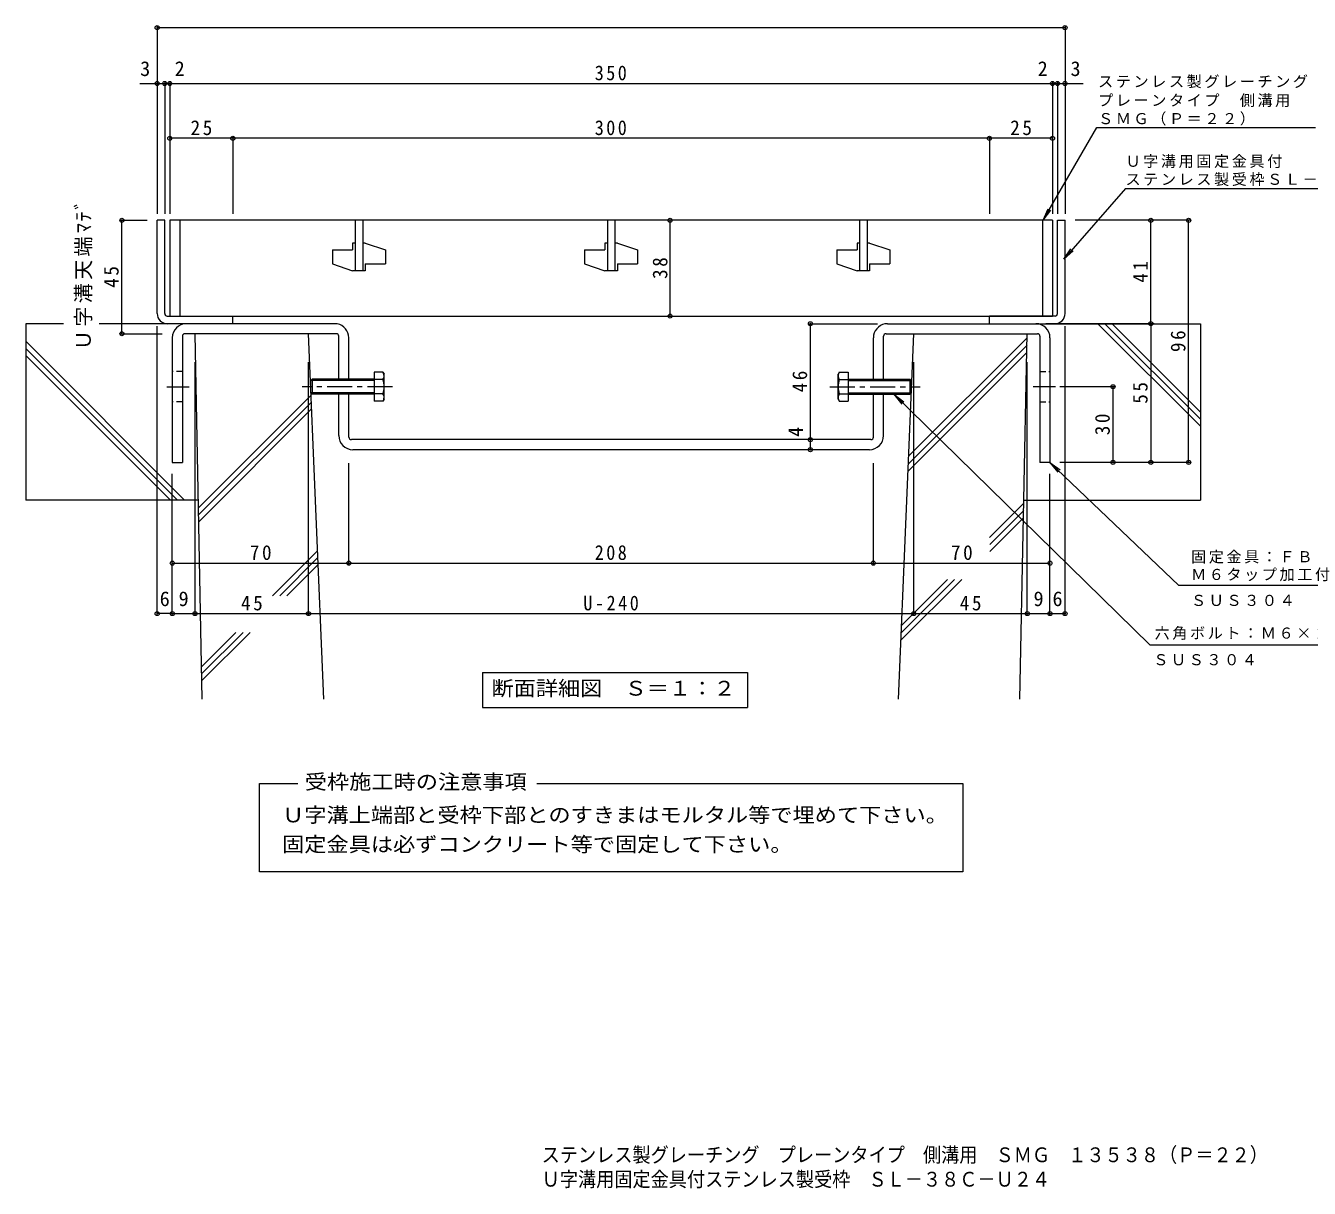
# Model space of a CAD drawing. Units: millimetres, scale not verified. Extents: x -298 to 466, y -388 to 312.
# Drawn here: x -298 to 211, y -388 to 73 of the extents above; entities that cross this region are included whole.
import ezdxf
from ezdxf.enums import TextEntityAlignment as Align

# ---------------------------------------------------------------- set-up
doc = ezdxf.new("R2010")
doc.units = ezdxf.units.MM
doc.header["$LTSCALE"] = 2
doc.header["$PDMODE"] = 32
doc.header["$PDSIZE"] = 1.6
doc.linetypes.add('CHAIN1', pattern=[8, 5, -1, 1, -1])
doc.linetypes.add('DASHED1', pattern=[1.8, 1.2, -0.6])
doc.layers.add('D-0', color=2, linetype='Continuous')
for name, color, linetype, lineweight in [('D-1', 2, 'Continuous', 9), ('D-2', 3, 'Continuous', 9), ('D-4', 7, 'Continuous', 9), ('D-5', 7, 'Continuous', 9), ('D-6', 6, 'Continuous', 9), ('D-8', 3, 'Continuous', 9), ('D-A', 2, 'Continuous', 9)]:
    doc.layers.add(name, color=color, linetype=linetype, lineweight=lineweight)
doc.styles.add('ＭＳ ゴシック', font='')
doc.styles.get('ＭＳ ゴシック').set_extended_font_data('MS Gothic')

msp = doc.modelspace()

# ---------------------------------------------------------------- linework, layer by layer
at = {"layer": 'D-1'}
for p, q in [((-246.26, -41.152), (-246.26, -4.152)), ((-243.26, -4.152), (-246.26, -4.152)), ((-243.26, -41.152), (-243.26, -4.152)), ((110.74, -41.152), (110.74, -4.152)), ((110.74, -4.152), (113.74, -4.152)), ((113.74, -41.152), (113.74, -4.152)), ((-242.26, -45.152), (-243.26, -45.152)), ((-242.26, -42.152), (-216.26, -42.152)), ((-216.26, -45.152), (-242.26, -45.152)), ((-216.26, -45.152), (-216.26, -42.152)), ((109.74, -42.152), (83.74, -42.152)), ((83.74, -45.152), (83.74, -42.152)), ((83.74, -45.152), (109.74, -45.152)), ((109.74, -45.152), (110.74, -45.152))]:
    msp.add_line(p, q, dxfattribs=at)
for centre, radius, start, end in [((-242.26, -41.152), 4, 180, 270), ((-242.26, -41.152), 1, 180, 270), ((109.74, -41.152), 1, 270, 0), ((109.74, -41.152), 4, 270, 0)]:
    msp.add_arc(centre, radius, start, end, dxfattribs=at)
at = {"layer": 'D-2'}
for p, q in [((-241.26, -4.152), (-241.26, -42.152)), ((108.74, -4.152), (-241.26, -4.152)), ((-237.26, -4.152), (-237.26, -42.152)), ((-167.76, -4.152), (-167.76, -24.152)), ((-164.76, -4.152), (-164.76, -24.152)), ((-67.76, -4.152), (-67.76, -24.152)), ((-64.76, -4.152), (-64.76, -24.152)), ((32.24, -4.152), (32.24, -24.152)), ((35.24, -4.152), (35.24, -24.152)), ((104.74, -4.152), (104.74, -42.152)), ((108.74, -4.152), (108.74, -42.152)), ((-168.76, -13.152), (-168.76, -15.902)), ((-167.76, -13.152), (-168.76, -13.152)), ((-163.76, -13.152), (-164.76, -13.152)), ((-163.76, -13.152), (-155.76, -15.902)), ((-68.76, -13.152), (-68.76, -15.902)), ((-67.76, -13.152), (-68.76, -13.152)), ((-63.76, -13.152), (-64.76, -13.152)), ((-63.76, -13.152), (-55.76, -15.902)), ((31.24, -13.152), (31.24, -15.902)), ((32.24, -13.152), (31.24, -13.152)), ((36.24, -13.152), (35.24, -13.152)), ((36.24, -13.152), (44.24, -15.902)), ((-176.76, -15.902), (-176.76, -21.402)), ((-176.76, -15.902), (-168.76, -15.902)), ((-155.76, -15.902), (-155.76, -21.402)), ((-76.76, -15.902), (-76.76, -21.402)), ((-76.76, -15.902), (-68.76, -15.902)), ((-55.76, -15.902), (-55.76, -21.402)), ((23.24, -15.902), (23.24, -21.402)), ((23.24, -15.902), (31.24, -15.902)), ((44.24, -15.902), (44.24, -21.402)), ((-176.76, -21.402), (-168.76, -24.152)), ((-163.76, -24.152), (-168.76, -24.152)), ((-163.76, -21.402), (-163.76, -24.152)), ((-163.76, -21.402), (-155.76, -21.402)), ((-76.76, -21.402), (-68.76, -24.152)), ((-63.76, -24.152), (-68.76, -24.152)), ((-63.76, -21.402), (-63.76, -24.152)), ((-63.76, -21.402), (-55.76, -21.402)), ((23.24, -21.402), (31.24, -24.152)), ((36.24, -24.152), (31.24, -24.152)), ((36.24, -21.402), (36.24, -24.152)), ((36.24, -21.402), (44.24, -21.402)), ((-241.26, -42.152), (108.74, -42.152))]:
    msp.add_line(p, q, dxfattribs=at)
at = {"layer": 'D-4'}
for p, q in [((-246.26, 72.866), (-246.26, -1.561)), ((113.74, 72.266), (-246.26, 72.266)), ((113.74, 72.866), (113.74, -1.561)), ((-253.158, 50.127), (-243.26, 50.127)), ((-243.26, 50.727), (-243.26, -1.561)), ((-241.26, 50.727), (-241.26, -1.561)), ((108.74, 50.727), (108.74, -1.561)), ((110.74, 50.727), (110.74, -1.561)), ((110.74, 50.127), (120.944, 50.127)), ((-216.26, 28.976), (-216.26, -1.561)), ((83.74, 28.976), (83.74, -1.561)), ((-260.86, -4.152), (-250.26, -4.152)), ((-260.26, -49.152), (-260.26, -4.152)), ((-42.874, -42.152), (-42.874, -4.152)), ((163.34, -4.152), (117.74, -4.152)), ((147.74, -45.152), (147.74, -4.152)), ((162.74, -100.152), (162.74, -4.152)), ((12.14, -45.152), (39.34, -45.152)), ((149.018, -45.152), (106.06, -45.152)), ((147.74, -45.152), (147.74, -100.152)), ((-260.86, -49.152), (-244.284, -49.152)), ((-246.26, -160.752), (-246.26, -46.152)), ((113.74, -160.752), (113.74, -46.152)), ((-231.26, -160.752), (-231.26, -60.464)), ((-186.26, -160.752), (-186.26, -60.464)), ((53.74, -160.752), (53.74, -60.464)), ((98.74, -160.752), (98.74, -60.464)), ((133.34, -70.152), (111.61, -70.152)), ((132.74, -100.152), (132.74, -70.152)), ((-170.26, -140.753), (-170.26, -100.437)), ((37.74, -140.753), (37.74, -100.437)), ((163.34, -100.152), (111.61, -100.152)), ((-240.26, -160.752), (-240.26, -104.709)), ((107.74, -160.752), (107.74, -104.709)), ((-240.26, -160.152), (-246.26, -160.152)), ((-186.26, -160.152), (53.74, -160.152)), ((107.74, -160.152), (113.74, -160.152))]:
    msp.add_line(p, q, dxfattribs=at)
for points in [[(-243.26, 50.127), (-241.26, 50.127), (108.74, 50.127), (110.74, 50.127)], [(108.74, 28.376), (83.74, 28.376), (-216.26, 28.376), (-241.26, 28.376)], [(12.74, -95.152), (12.74, -91.152), (12.74, -45.152)], [(-240.26, -140.153), (-170.26, -140.153), (37.74, -140.153), (107.74, -140.153)], [(-240.26, -160.152), (-231.26, -160.152), (-186.26, -160.152)], [(53.74, -160.152), (98.74, -160.152), (107.74, -160.152)]]:
    msp.add_lwpolyline(points, dxfattribs=at)
for p in [(-246.26, 72.266), (113.74, 72.266), (-246.26, 50.127), (-243.26, 50.127), (-241.26, 50.127), (108.74, 50.127), (110.74, 50.127), (113.74, 50.127), (-241.26, 28.376), (-216.26, 28.376), (83.74, 28.376), (108.74, 28.376), (-260.26, -4.152), (-42.874, -4.152), (147.74, -4.152), (162.74, -4.152), (-42.874, -42.152), (12.74, -45.152), (147.74, -45.152), (-260.26, -49.152), (132.74, -70.152), (12.74, -91.152), (12.74, -95.152), (132.74, -100.152), (147.74, -100.152), (162.74, -100.152), (-240.26, -140.153), (-170.26, -140.153), (37.74, -140.153), (107.74, -140.153), (-246.26, -160.152), (-240.26, -160.152), (-231.26, -160.152), (-186.26, -160.152), (53.74, -160.152), (98.74, -160.152), (107.74, -160.152), (113.74, -160.152)]:
    msp.add_point(p, dxfattribs=at)
at = {"layer": 'D-5'}
for p, q in [((105.079, -4.152), (126.365, 32.716)), ((126.365, 32.716), (212.97, 32.716)), ((137.696, 8.484), (113.231, -19.624)), ((137.696, 8.484), (262.983, 8.484)), ((105.079, -4.152), (106.993, 0.468)), ((105.079, -4.152), (108.123, -0.185)), ((113.231, -19.624), (115.993, -15.456)), ((113.231, -19.624), (116.978, -16.313)), ((45.858, -73.152), (48.941, -77.088)), ((107.74, -100.152), (110.876, -104.046)), ((239.679, -148.974), (158.907, -148.974)), ((147.286, -172.585), (227.057, -172.585)), ((-117.33, -183.462), (-12.13, -183.462)), ((-117.33, -183.462), (-117.33, -197.462)), ((-12.13, -183.462), (-12.13, -197.462)), ((-117.33, -197.462), (-12.13, -197.462)), ((-205.718, -227.604), (-190.502, -227.604)), ((-205.718, -262.526), (-205.718, -227.604)), ((-95.788, -227.604), (73.198, -227.604)), ((73.198, -227.604), (73.198, -262.526)), ((73.198, -262.526), (-205.718, -262.526))]:
    msp.add_line(p, q, dxfattribs=at)
for points in [[(147.286, -172.585), (45.858, -73.152), (49.855, -76.156)], [(158.907, -148.974), (107.74, -100.152), (111.777, -103.102)]]:
    msp.add_lwpolyline(points, dxfattribs=at)
at = {"layer": 'D-6'}
for p, q in [((-298.406, -45.152), (-298.406, -115.152)), ((-283.451, -45.152), (-298.406, -45.152)), ((-232.26, -45.152), (-269.311, -45.152)), ((167.42, -85.866), (126.705, -45.152)), ((167.42, -83.038), (129.534, -45.152)), ((167.42, -80.209), (132.362, -45.152)), ((-228.36, -194.152), (-231.26, -49.152)), ((47.698, -194.152), (53.74, -49.152)), ((51.714, -97.767), (98.707, -50.774)), ((53.74, -49.152), (98.74, -49.152)), ((95.84, -194.152), (98.74, -49.152)), ((-235.364, -115.152), (-298.406, -52.109)), ((-238.192, -115.152), (-298.406, -54.938)), ((51.591, -100.718), (98.65, -53.66)), ((-241.021, -115.152), (-298.406, -57.766)), ((51.468, -103.67), (98.592, -56.546)), ((-229.88, -118.15), (-185.245, -73.515)), ((-229.825, -120.923), (-185.132, -76.23)), ((-229.769, -123.696), (-185.019, -78.945)), ((-229.94, -115.152), (-298.406, -115.152)), ((83.808, -129.967), (97.395, -116.379)), ((97.42, -115.152), (167.42, -115.152)), ((83.879, -132.724), (97.337, -119.265)), ((83.879, -135.552), (97.28, -122.151)), ((-200.496, -153.059), (-182.673, -135.236)), ((-197.668, -153.059), (-182.56, -137.951)), ((-194.84, -153.059), (-182.447, -140.667)), ((48.673, -170.758), (72.772, -146.659)), ((48.796, -167.807), (69.944, -146.659)), ((48.919, -164.856), (67.116, -146.659)), ((-228.62, -181.183), (-215.023, -167.586)), ((-228.564, -183.956), (-212.194, -167.586)), ((-228.509, -186.728), (-209.366, -167.586))]:
    msp.add_line(p, q, dxfattribs=at)
for points in [[(99.74, -45.152), (167.42, -45.152), (167.42, -115.152)], [(-180.219, -194.152), (-186.26, -49.152), (-231.26, -49.152)]]:
    msp.add_lwpolyline(points, dxfattribs=at)
at = {"layer": 'D-8'}
for p, q in [((-175.86, -45.152), (-234.66, -45.152)), ((43.34, -45.152), (102.14, -45.152)), ((-240.26, -50.752), (-240.26, -100.152)), ((-236.26, -50.152), (-236.26, -100.152)), ((-175.26, -49.152), (-235.26, -49.152)), ((-174.26, -67.152), (-174.26, -50.152)), ((-170.26, -67.152), (-170.26, -50.752)), ((37.74, -67.152), (37.74, -50.752)), ((41.74, -67.152), (41.74, -50.152)), ((42.74, -49.152), (102.74, -49.152)), ((103.74, -50.152), (103.74, -100.152)), ((107.74, -50.752), (107.74, -100.152)), ((-174.26, -89.552), (-174.26, -73.152)), ((-170.26, -90.152), (-170.26, -73.152)), ((37.74, -90.152), (37.74, -73.152)), ((41.74, -89.552), (41.74, -73.152)), ((36.74, -91.152), (-169.26, -91.152)), ((36.14, -95.152), (-168.66, -95.152)), ((-240.26, -100.152), (-236.26, -100.152)), ((107.74, -100.152), (103.74, -100.152))]:
    msp.add_line(p, q, dxfattribs=at)
at = {"layer": 'D-8', "linetype": 'DASHED1'}
for p, q in [((-236.26, -64.152), (-240.26, -64.152)), ((103.74, -64.152), (107.74, -64.152)), ((-236.26, -76.152), (-240.26, -76.152)), ((103.74, -76.152), (107.74, -76.152))]:
    msp.add_line(p, q, dxfattribs=at)
at = {"layer": 'D-8', "linetype": 'CHAIN1'}
for p, q in [((-242.46, -70.152), (-233.63, -70.152)), ((109.939, -70.152), (101.109, -70.152))]:
    msp.add_line(p, q, dxfattribs=at)
at = {"layer": 'D-8'}
for centre, radius, start, end in [((-234.66, -50.752), 5.6, 90, 180), ((-175.86, -50.752), 5.6, 79.6124, 90), ((-175.86, -50.752), 5.6, 0, 79.6124), ((43.34, -50.752), 5.6, 100.38759, 180), ((43.34, -50.752), 5.6, 90, 100.38759), ((102.14, -50.752), 5.6, 0, 90), ((-235.26, -50.152), 1, 90, 180), ((-175.26, -50.152), 1, 0, 90), ((42.74, -50.152), 1, 90, 180), ((102.74, -50.152), 1, 0, 90), ((-168.66, -89.552), 5.6, 180, 270), ((-169.26, -90.152), 1, 180, 270), ((36.14, -89.552), 5.6, 270, 0), ((36.74, -90.152), 1, 270, 0)]:
    msp.add_arc(centre, radius, start, end, dxfattribs=at)
at = {"layer": 'D-A'}
for p, q in [((-160.283, -64.378), (-160.283, -75.925)), ((-156.729, -64.378), (-160.283, -64.378)), ((-156.729, -64.378), (-156.283, -65.152)), ((-156.283, -75.152), (-156.283, -65.152)), ((24.209, -64.378), (23.762, -65.152)), ((23.762, -75.152), (23.762, -65.152)), ((24.209, -64.378), (27.762, -64.378)), ((27.762, -64.378), (27.762, -75.925)), ((-185.283, -67.693), (-184.741, -67.152)), ((-185.283, -72.61), (-185.283, -67.693)), ((-160.283, -67.693), (-185.283, -67.693)), ((-184.741, -67.152), (-184.741, -73.152)), ((-160.283, -67.152), (-184.741, -67.152)), ((-156.729, -67.265), (-160.283, -67.265)), ((24.209, -67.265), (27.762, -67.265)), ((27.762, -67.152), (52.221, -67.152)), ((27.762, -67.693), (52.762, -67.693)), ((52.221, -67.152), (52.221, -73.152)), ((52.762, -67.693), (52.221, -67.152)), ((52.762, -72.61), (52.762, -67.693)), ((-185.283, -72.61), (-184.741, -73.152)), ((-160.283, -72.61), (-185.283, -72.61)), ((-160.283, -73.152), (-184.741, -73.152)), ((-156.729, -73.039), (-160.283, -73.039)), ((-156.729, -75.925), (-160.283, -75.925)), ((-156.283, -75.152), (-156.729, -75.925)), ((23.762, -75.152), (24.209, -75.925)), ((24.209, -73.039), (27.762, -73.039)), ((24.209, -75.925), (27.762, -75.925)), ((27.762, -72.61), (52.762, -72.61)), ((27.762, -73.152), (52.221, -73.152)), ((52.762, -72.61), (52.221, -73.152))]:
    msp.add_line(p, q, dxfattribs=at)
at = {"layer": 'D-A', "linetype": 'CHAIN1'}
for p, q in [((-152.922, -70.152), (-188.816, -70.152)), ((20.401, -70.152), (56.295, -70.152))]:
    msp.add_line(p, q, dxfattribs=at)
at = {"layer": 'D-A'}
for centre, radius, start, end in [((-159.681, -66.082), 3.408, 4.38425, 29.99998), ((-159.129, -65.732), 2.848, 327.42444, 358.1913), ((27.16, -66.082), 3.408, 150, 175.61575), ((26.609, -65.732), 2.848, 181.80869, 212.57555), ((-165.836, -70.152), 9.553, 342.41203, 17.58795), ((33.316, -70.152), 9.553, 162.41203, 197.58795), ((-159.681, -74.221), 3.408, 329.99998, 355.61574), ((-159.129, -74.572), 2.848, 1.80869, 32.57555), ((27.16, -74.221), 3.408, 184.38426, 210), ((26.609, -74.572), 2.848, 147.42445, 178.19131)]:
    msp.add_arc(centre, radius, start, end, dxfattribs=at)

# ---------------------------------------------------------------- texts
at = {"layer": 'D-0', "style": 'ＭＳ ゴシック', "width": 0.9}
msp.add_text('Ｕ字溝用固定金具付ステンレス製受枠\u3000ＳＬ－３８Ｃ－Ｕ２４', height=5.865, dxfattribs=at).set_placement((-93.803, -389.217), align=Align.BOTTOM_LEFT)
at = {"layer": 'D-4', "color": 2, "style": 'ＭＳ ゴシック'}
for s, p in [('3', (-253.009, 51.327)), ('2', (-239.328, 51.327)), ('2', (102.866, 51.327)), ('3', (115.89, 51.327)), ('6', (-245.26, -158.952)), ('9', (-237.76, -158.952)), ('9', (101.24, -158.952)), ('6', (108.74, -158.952))]:
    msp.add_text(s, height=5.865, dxfattribs=at).set_placement(p, align=Align.BOTTOM_LEFT)
msp.add_text('4', height=5.865, rotation=90, dxfattribs=at).set_placement((11.54, -90.048), align=Align.BOTTOM_LEFT)
at = {"layer": 'D-4', "color": 2, "char_height": 5.865, "attachment_point": 7, "style": 'ＭＳ ゴシック'}
for s, insert in [('\\T1.27;\\W0.9;350', (-72.76, 51.327)), ('\\T1.27;\\W0.95;25', (-233.01, 29.576)), ('\\T1.27;\\W0.9;300', (-72.76, 29.576)), ('\\T1.27;\\W0.95;25', (91.99, 29.576)), ('\\T1.27;\\W0.95;70', (-209.51, -138.953)), ('\\T1.27;\\W0.9;208', (-72.76, -138.953)), ('\\T1.27;\\W0.95;70', (68.49, -138.953)), ('\\T1.27;\\W0.95;45', (-213.01, -158.952)), ('\\T1.28;\\W0.9;U-240', (-77.26, -158.952)), ('\\T1.27;\\W0.95;45', (71.99, -158.952))]:
    msp.add_mtext(s, dxfattribs=dict(at, insert=insert))
at = {"layer": 'D-4', "color": 2, "char_height": 5.865, "attachment_point": 7, "rotation": 90, "style": 'ＭＳ ゴシック'}
for s, insert in [('\\T1.16;Ｕ字溝天端ﾏﾃﾞ', (-271.944, -55.652)), ('\\T1.27;\\W0.95;38', (-43.874, -27.402)), ('\\T1.27;\\W0.95;45', (-261.46, -30.902)), ('\\T1.27;\\W0.95;41', (146.54, -28.902)), ('\\T1.27;\\W0.95;96', (161.54, -56.402)), ('\\T1.27;\\W0.95;46', (11.54, -72.402)), ('\\T1.27;\\W0.95;55', (146.54, -76.902)), ('\\T1.27;\\W0.95;30', (131.54, -89.402))]:
    msp.add_mtext(s, dxfattribs=dict(at, insert=insert))
at = {"layer": 'D-5', "color": 2, "style": 'ＭＳ ゴシック'}
for s, width, p in [('断面詳細図\u3000Ｓ＝１：２', 1.1, (-113.73, -194.462)), ('受枠施工時の注意事項', 1.1, (-187.724, -231.573)), ('Ｕ字溝上端部と受枠下部とのすきまはモルタル等で埋めて下さい。', 1.1, (-196.724, -244.713)), ('固定金具は必ずコンクリート等で固定して下さい。', 1.1, (-196.724, -256.374)), ('ステンレス製グレーチング\u3000プレーンタイプ\u3000側溝用\u3000ＳＭＧ\u3000１３５３８（Ｐ＝２２）', 0.9, (-93.803, -379.526))]:
    msp.add_text(s, height=5.865, dxfattribs=dict(at, width=width)).set_placement(p, align=Align.BOTTOM_LEFT)
at = {"layer": 'D-5', "char_height": 4.399, "attachment_point": 7, "style": 'ＭＳ ゴシック'}
for s, insert in [('\\T1.17;ステンレス製グレーチング', (126.846, 48.241)), ('\\T1.17;プレーンタイプ\u3000側溝用', (126.846, 40.747)), ('\\T1.17;ＳＭＧ（Ｐ＝２２）', (126.846, 33.42)), ('\\T1.17;Ｕ字溝用固定金具付', (137.7, 16.586)), ('\\T1.17;ステンレス製受枠ＳＬ－３８Ｃ－Ｕ２４', (137.7, 9.436)), ('\\T1.17;固定金具：ＦＢ４×３２', (163.679, -140.307)), ('\\T1.17;Ｍ６タップ加工付', (163.679, -147.307)), ('\\T1.17;ＳＵＳ３０４', (163.679, -157.194)), ('\\T1.17;六角ボルト：Ｍ６×２５', (149.235, -170.585)), ('\\T1.17;ＳＵＳ３０４', (148.714, -180.718))]:
    msp.add_mtext(s, dxfattribs=dict(at, insert=insert))

doc.saveas('drawing.dxf')
